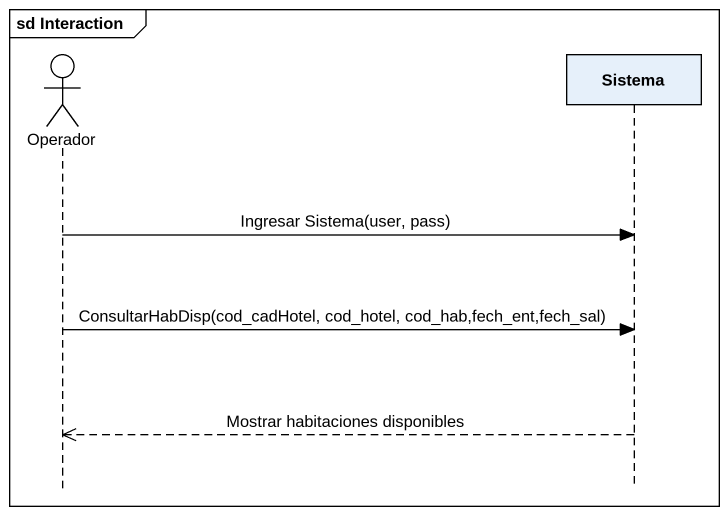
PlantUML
@startuml
mainframe sd Interaction
hide footbox
actor Operador
participant Sistema

Operador -> Sistema : Ingresar Sistema(user, pass)
Operador -> Sistema : ConsultarHabDisp(cod_cadHotel, cod_hotel, cod_hab,fech_ent,fech_sal)
Sistema -->> Operador : Mostrar habitaciones disponibles
@enduml
